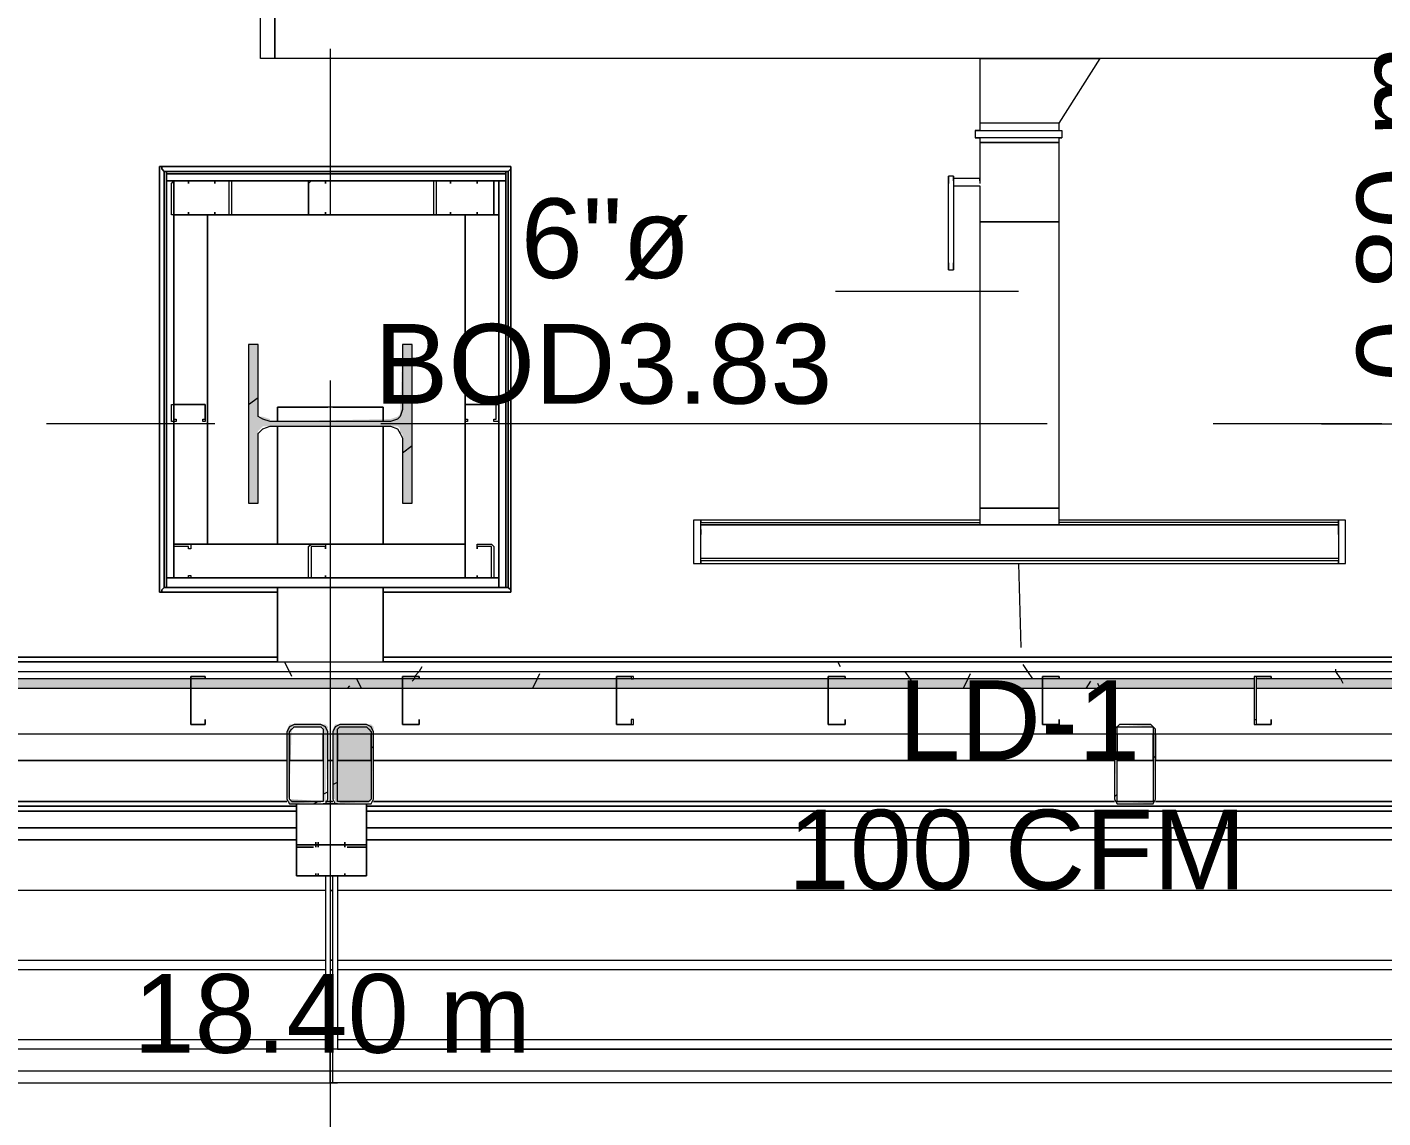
# Model space of a CAD drawing. Header units: metres. Extents: x -2 to 237, y -8 to 52.
# Drawn here: x 21.084 to 23.666, y 7.88 to 9.958 of the extents above; entities that cross this region are included whole.
import ezdxf

# ---------------------------------------------------------------- set-up
doc = ezdxf.new("R2010")
doc.units = ezdxf.units.M
doc.layers.add('HVAC - Ductos', color=5, linetype='Continuous', lineweight=0)
doc.layers.add('PDF_Text', color=7, linetype='Continuous', lineweight=0)
doc.layers.add('PDF_Geometry', color=7, linetype='Continuous', lineweight=0, true_color=0xaaaaaa)
doc.layers.add('PDF_Solid Fills', color=7, linetype='Continuous', lineweight=0, true_color=0xffffff)
doc.styles.add('PDF Helvetica', font='')
doc.styles.get('PDF Helvetica').set_extended_font_data('Helvetica')

msp = doc.modelspace()

# ---------------------------------------------------------------- hatches: boundary and pattern name
at = {"layer": 'PDF_Solid Fills', "lineweight": 0, "transparency": 33554559}
for points in [[(21.5238, 9.051), (21.5238, 9.1884), (21.533, 9.1975), (21.7896, 9.1975), (21.7942, 9.1929), (21.7942, 9.1838), (21.7987, 9.1838), (21.7987, 9.051), (21.817, 9.051), (21.817, 9.3534), (21.7987, 9.3534), (21.7942, 9.2205), (21.7896, 9.2159), (21.7758, 9.2113), (21.5467, 9.2067), (21.5467, 9.2113), (21.533, 9.2159), (21.5238, 9.2159), (21.5238, 9.3534), (21.5055, 9.3534), (21.5055, 9.051)], [(21.5788, 8.4874), (21.5834, 8.492), (21.588, 8.6249), (21.6475, 8.6249), (21.6475, 8.4828), (21.588, 8.4874), (21.5834, 8.4874), (21.5834, 8.4783), (21.584, 8.4783), (21.6521, 8.4828), (21.6567, 8.6249), (21.6521, 8.6295), (21.5834, 8.6295), (21.5788, 8.6203)], [(21.6704, 8.4874), (21.6704, 8.4783), (21.671, 8.4783), (21.7392, 8.4828), (21.7437, 8.6243), (21.7437, 8.6249), (21.7392, 8.6295), (21.6704, 8.6295), (21.6659, 8.6203), (21.6659, 8.4874)]]:
    msp.add_hatch(color=256, dxfattribs=at).paths.add_polyline_path(points)
h = msp.add_hatch(color=256, dxfattribs=at)
h.paths.add_polyline_path([(12.8691, 8.6982), (12.8691, 8.7165), (12.4614, 8.7165), (12.4614, 8.6982)])
h.paths.add_polyline_path([(58.328, 8.6982), (60.1333, 8.6982), (60.1333, 8.7165), (58.328, 8.7165)])
h.paths.add_polyline_path([(58.3235, 8.6982), (58.3235, 8.7165), (57.5171, 8.7165), (57.5171, 8.6982)])
h.paths.add_polyline_path([(57.5125, 8.6982), (57.5125, 8.7165), (55.4875, 8.7165), (55.4875, 8.6982)])
h.paths.add_polyline_path([(55.4829, 8.6982), (55.4829, 8.7165), (53.4578, 8.7165), (53.4578, 8.6982)])
h.paths.add_polyline_path([(53.4532, 8.6982), (53.4532, 8.7165), (52.6469, 8.7165), (52.6469, 8.6982)])
h.paths.add_polyline_path([(52.6423, 8.6982), (52.6423, 8.7165), (50.6171, 8.7165), (50.6171, 8.6982)])
h.paths.add_polyline_path([(50.6126, 8.6982), (50.6126, 8.7165), (48.5875, 8.7165), (48.5875, 8.6982)])
h.paths.add_polyline_path([(48.583, 8.6982), (48.583, 8.7165), (47.7766, 8.7165), (47.7766, 8.6982)])
h.paths.add_polyline_path([(47.772, 8.6982), (47.772, 8.7165), (45.7469, 8.7165), (45.7469, 8.6982)])
h.paths.add_polyline_path([(45.7423, 8.6982), (45.7423, 8.7165), (42.9063, 8.7165), (42.9063, 8.6982)])
h.paths.add_polyline_path([(42.9017, 8.6982), (42.9017, 8.7165), (40.8767, 8.7165), (40.8767, 8.6982)])
h.paths.add_polyline_path([(40.8721, 8.6982), (40.8721, 8.7165), (38.0361, 8.7165), (38.0361, 8.6982)])
h.paths.add_polyline_path([(38.0315, 8.6982), (38.0315, 8.7165), (36.0064, 8.7165), (36.0064, 8.6982)])
h.paths.add_polyline_path([(36.0018, 8.6982), (36.0018, 8.7165), (35.1954, 8.7165), (35.1954, 8.6982)])
h.paths.add_polyline_path([(35.1908, 8.6982), (35.1908, 8.7165), (33.1658, 8.7165), (33.1658, 8.6982)])
h.paths.add_polyline_path([(33.1612, 8.6982), (33.1612, 8.7165), (31.1361, 8.7165), (31.1361, 8.6982)])
h.paths.add_polyline_path([(31.1315, 8.6982), (31.1315, 8.7165), (30.3252, 8.7165), (30.3252, 8.6982)])
h.paths.add_polyline_path([(30.3206, 8.6982), (30.3206, 8.7165), (28.2955, 8.7165), (28.2955, 8.6982)])
h.paths.add_polyline_path([(28.2909, 8.6982), (28.2909, 8.7165), (26.2659, 8.7165), (26.2659, 8.6982)])
h.paths.add_polyline_path([(26.2613, 8.6982), (26.2613, 8.7165), (25.4549, 8.7165), (25.4549, 8.6982)])
h.paths.add_polyline_path([(25.4503, 8.6982), (25.4503, 8.7165), (23.4252, 8.7165), (23.4252, 8.6982)])
h.paths.add_polyline_path([(23.4206, 8.6982), (23.4206, 8.7165), (20.5846, 8.7165), (20.5846, 8.6982)])
h.paths.add_polyline_path([(20.58, 8.6982), (20.58, 8.7165), (18.555, 8.7165), (18.555, 8.6982)])
h.paths.add_polyline_path([(18.5504, 8.6982), (18.5504, 8.7165), (15.7143, 8.7165), (15.7143, 8.6982)])
h.paths.add_polyline_path([(15.7097, 8.6982), (15.7097, 8.7165), (13.6846, 8.7165), (13.6846, 8.6982)])
h.paths.add_polyline_path([(13.6801, 8.6982), (13.6801, 8.7165), (12.8737, 8.7165), (12.8737, 8.6982)])
h = msp.add_hatch(color=256, dxfattribs=at)
h.paths.add_polyline_path([(23.2282, 8.4783), (23.2282, 8.4828), (23.1595, 8.4828), (23.2276, 8.4783)])
h.paths.add_polyline_path([(23.2328, 8.6203), (23.2282, 8.6203), (23.2282, 8.4828), (23.2328, 8.6189)])
h.paths.add_polyline_path([(23.2236, 8.6249), (23.2236, 8.6295), (23.1641, 8.6295)])
h.paths.add_polyline_path([(23.1595, 8.6203), (23.1549, 8.6203), (23.1549, 8.4874)])

# ---------------------------------------------------------------- linework, layer by layer
at = {"layer": 'HVAC - Ductos', "lineweight": 0}
for points in [[(21.5284, 9.8986), (21.5284, 10.1047), (21.5559, 10.1047), (21.5559, 9.8986)], [(24.5615, 9.8986), (21.5559, 9.8986), (21.5559, 10.1047), (24.5615, 10.1047)], [(22.8983, 9.6695), (22.8983, 9.6649)], [(22.8983, 9.0097), (22.9029, 9.0097), (22.9075, 9.0097), (22.9212, 9.0097), (22.935, 9.0097), (22.9533, 9.0097), (22.9716, 9.0097), (22.9945, 9.0097), (23.0083, 9.0097), (23.0266, 9.0097), (23.0358, 9.0097), (23.0449, 9.0097), (23.0495, 9.0097), (23.0495, 9.0418), (23.0449, 9.0418), (23.0358, 9.0418), (23.0266, 9.0418), (23.0083, 9.0418), (22.9945, 9.0418), (22.9716, 9.0418), (22.9533, 9.0418), (22.935, 9.0418), (22.9212, 9.0418), (22.9075, 9.0418), (22.9029, 9.0418), (22.8983, 9.0418), (22.9075, 9.0418), (22.9212, 9.0418), (22.935, 9.0418), (22.9533, 9.0418), (22.9716, 9.0418), (22.9945, 9.0418), (23.0129, 9.0418), (23.0266, 9.0418), (23.0403, 9.0418), (23.0449, 9.0418), (23.0495, 9.0418), (23.0495, 9.587), (23.0449, 9.587), (23.0403, 9.587), (23.0266, 9.587), (23.0129, 9.587), (22.9945, 9.587), (22.9716, 9.587), (22.9533, 9.587), (22.935, 9.587), (22.9212, 9.587), (22.9075, 9.587), (22.8983, 9.587), (22.8983, 9.0418)], [(22.3531, 8.9364), (22.3669, 8.9364), (22.3669, 9.0189), (22.3531, 9.0189)], [(23.5947, 8.9364), (23.5947, 9.0189), (23.581, 9.0189), (23.581, 8.9364)], [(22.3669, 9.0097), (23.581, 9.0097), (22.3669, 9.0097), (23.581, 9.0097), (23.581, 8.9456), (22.3669, 8.9456)], [(22.3669, 9.0006), (22.3669, 8.996), (22.3669, 8.9914), (22.3669, 8.996)], [(23.581, 8.9914), (23.581, 8.996), (23.581, 9.0006), (23.581, 8.996)]]:
    msp.add_lwpolyline(points, close=True, dxfattribs=at)
for points in [[(23.0495, 9.7749), (23.1274, 9.8986), (23.1183, 9.8986), (23.1045, 9.8986), (23.077, 9.8986), (23.0495, 9.8986), (22.9716, 9.8986), (22.9441, 9.8986), (22.9212, 9.8986), (22.9029, 9.8986), (22.8983, 9.8986), (22.8983, 9.7749)], [(22.8983, 9.8986), (22.9029, 9.8986), (22.9212, 9.8986), (22.9441, 9.8986), (22.9716, 9.8986), (23.0495, 9.8986), (23.077, 9.8986), (23.1045, 9.8986), (23.1183, 9.8986), (23.1274, 9.8986)], [(23.0403, 9.7611), (23.0449, 9.7611), (23.0495, 9.7611), (23.0495, 9.7749), (23.0449, 9.7749), (23.0403, 9.7749), (23.0266, 9.7749), (23.0129, 9.7749), (22.9945, 9.7749), (22.9716, 9.7749), (22.9533, 9.7749), (22.935, 9.7749), (22.9212, 9.7749), (22.9075, 9.7749), (22.8983, 9.7749), (22.8983, 9.7611), (22.8937, 9.7611), (22.8892, 9.7611), (22.8937, 9.7611), (22.9029, 9.7611), (22.9167, 9.7611), (22.9304, 9.7611), (22.9533, 9.7611), (22.9716, 9.7611), (22.9945, 9.7611), (23.0129, 9.7611), (23.0312, 9.7611), (23.0449, 9.7611), (23.0541, 9.7611)], [(23.0495, 9.7611), (23.0541, 9.7611), (23.0541, 9.7473), (23.0449, 9.7473), (23.0312, 9.7473), (23.0129, 9.7473), (22.9945, 9.7473), (22.9716, 9.7473), (22.9533, 9.7473), (22.9304, 9.7473), (22.9167, 9.7473), (22.9029, 9.7473), (22.8937, 9.7473), (22.8892, 9.7473), (22.8937, 9.7473), (22.8983, 9.7473), (22.8983, 9.7382), (22.9075, 9.7382), (22.9212, 9.7382), (22.935, 9.7382), (22.9533, 9.7382), (22.9716, 9.7382), (22.9945, 9.7382), (23.0129, 9.7382), (23.0266, 9.7382), (23.0403, 9.7382), (23.0449, 9.7382), (23.0495, 9.7382), (23.0495, 9.7473), (23.0449, 9.7473), (23.0403, 9.7473), (23.0266, 9.7473), (23.0129, 9.7473), (22.9945, 9.7473), (22.9716, 9.7473), (22.9533, 9.7473), (22.935, 9.7473), (22.9212, 9.7473), (22.9075, 9.7473), (22.9029, 9.7473)], [(22.8892, 9.7611), (22.8892, 9.7473)], [(22.8983, 9.7611), (22.8983, 9.7611)], [(22.9029, 9.7611), (22.9075, 9.7611)], [(22.9167, 9.7611), (22.9212, 9.7611)], [(22.9304, 9.7611), (22.935, 9.7611), (22.9533, 9.7611), (22.9716, 9.7611), (22.9945, 9.7611), (23.0129, 9.7611)], [(22.9487, 9.7749), (22.9441, 9.7749), (22.9396, 9.7749)], [(23.0037, 9.7749), (22.9991, 9.7749)], [(23.0175, 9.7611), (23.0266, 9.7611), (23.0312, 9.7611)], [(22.8479, 9.6557), (22.8983, 9.6557), (22.8983, 9.587), (22.9075, 9.587), (22.9212, 9.587), (22.935, 9.587), (22.9533, 9.587), (22.9716, 9.587), (22.9945, 9.587), (23.0129, 9.587), (23.0266, 9.587), (23.0403, 9.587), (23.0449, 9.587), (23.0495, 9.587), (23.0495, 9.7382), (23.0449, 9.7382), (23.0403, 9.7382), (23.0266, 9.7382), (23.0129, 9.7382), (22.9945, 9.7382), (22.9716, 9.7382), (22.9533, 9.7382), (22.935, 9.7382), (22.9212, 9.7382), (22.9075, 9.7382), (22.8983, 9.7382), (22.8983, 9.6695), (22.8479, 9.6695), (22.8479, 9.6649), (22.8479, 9.6603)], [(22.8983, 9.7473), (22.8983, 9.7473)], [(23.0495, 9.7473), (23.0541, 9.7473)], [(22.8388, 9.6741), (22.8388, 9.6741)], [(22.8479, 9.6741), (22.8388, 9.6741)], [(22.8388, 9.5091), (22.8388, 9.5045), (22.8388, 9.5), (22.8388, 9.4954), (22.8388, 9.5), (22.8388, 9.5045), (22.8388, 9.5091), (22.8388, 9.6603), (22.8388, 9.6649), (22.8388, 9.6695), (22.8388, 9.6741), (22.8388, 9.6695), (22.8388, 9.6649), (22.8388, 9.6603)], [(22.8479, 9.6741), (22.8479, 9.6741)], [(22.8479, 9.6649), (22.8479, 9.6695), (22.8479, 9.6741), (22.8479, 9.6695), (22.8479, 9.6649), (22.8479, 9.6603), (22.8479, 9.5091), (22.8479, 9.5045), (22.8479, 9.5), (22.8479, 9.4954), (22.8479, 9.5), (22.8479, 9.5045), (22.8479, 9.5091)], [(22.8479, 9.6695), (22.8479, 9.6695)], [(22.8983, 9.6649), (22.8983, 9.6695), (22.8983, 9.6649), (22.8983, 9.6603)], [(22.8983, 9.6557), (22.8983, 9.6557)], [(22.8983, 9.6557), (22.8983, 9.6557)], [(22.8388, 9.4954), (22.8388, 9.4954)], [(22.8388, 9.4954), (22.8479, 9.4954)], [(22.8479, 9.4954), (22.8479, 9.4954)], [(22.9716, 9.4542), (22.6234, 9.4542)], [(23.5489, 9.2021), (23.7872, 9.2021), (24.0254, 9.2021)], [(23.0449, 9.0418), (23.0495, 9.0418)], [(22.3669, 8.996), (22.3669, 9.0189), (22.3669, 9.0143), (22.8983, 9.0143)], [(22.8983, 9.0189), (22.3669, 9.0189)], [(23.581, 8.996), (23.581, 9.0189), (23.581, 9.0143), (23.0495, 9.0143)], [(23.581, 9.0189), (23.0495, 9.0189)], [(23.581, 8.9639), (23.581, 8.9593), (23.581, 8.9547), (23.581, 8.9364), (23.581, 8.941), (22.3669, 8.941), (22.3669, 8.9364), (22.3669, 8.9547), (22.3669, 8.9593), (22.3669, 8.9639)], [(22.3669, 8.9502), (22.3669, 8.9547), (22.3669, 8.9593)], [(23.581, 8.9593), (23.581, 8.9547), (23.581, 8.9502)], [(22.3669, 8.9364), (23.581, 8.9364)], [(22.9716, 8.9364), (22.9762, 8.776)]]:
    msp.add_lwpolyline(points, dxfattribs=at)
at = {"layer": 'HVAC - Ductos', "color": 252, "lineweight": 0, "true_color": 0x939598}
msp.add_lwpolyline([(7.6277, 7.9697), (12.466, 7.9697), (30.8566, 7.9697), (40.0566, 7.9697), (49.2518, 7.9697), (58.6855, 7.9697)], dxfattribs=at)
at = {"layer": 'PDF_Geometry', "lineweight": 0}
for points in [[(21.6613, 9.9169), (21.6613, 9.6007)], [(21.3451, 8.8906), (21.3451, 9.6832), (21.3451, 8.8906)], [(21.3451, 8.8906), (21.3451, 9.6832), (21.3451, 8.8906)], [(21.9957, 9.6832), (21.9957, 9.6832)], [(21.9957, 9.6832), (21.9957, 9.6832)], [(21.3497, 9.6787), (21.3497, 8.8906), (21.3497, 9.6787)], [(21.391, 9.6603), (21.391, 9.6603)], [(21.4413, 9.6603), (21.4413, 9.6603)], [(21.6521, 9.6603), (21.6521, 9.6603)], [(21.8904, 9.6603), (21.8904, 9.6603)], [(21.9408, 9.6603), (21.9408, 9.6603)], [(21.9957, 9.6787), (21.9957, 9.6787)], [(21.9957, 8.8906), (21.9957, 9.6787), (21.9957, 8.8906)], [(21.391, 9.6053), (21.391, 9.6053)], [(21.4413, 9.6053), (21.4413, 9.6053)], [(21.6521, 9.6053), (21.6521, 9.6053)], [(21.8904, 9.6053), (21.8904, 9.6053)], [(21.9408, 9.6053), (21.9408, 9.6053)], [(21.3635, 9.6007), (21.3635, 9.6007)], [(21.4689, 9.6007), (21.4689, 9.6007)], [(21.8629, 9.6007), (21.8629, 9.6007)], [(21.6613, 9.2846), (21.6613, 8.2538)], [(21.5055, 9.2388), (21.5238, 9.2526)], [(21.3635, 9.2388), (21.3635, 9.2388)], [(21.4231, 9.2388), (21.4231, 9.2388)], [(21.4231, 9.2388), (21.4231, 9.2388)], [(21.6842, 9.2342), (21.6796, 9.2342), (21.675, 9.2342), (21.6704, 9.2342), (21.6659, 9.2342), (21.6704, 9.2342), (21.675, 9.2342), (21.6796, 9.2342), (21.6842, 9.2342), (21.762, 9.2342), (21.5605, 9.2342), (21.6384, 9.2342), (21.643, 9.2342), (21.6475, 9.2342), (21.6521, 9.2342), (21.6567, 9.2342), (21.6521, 9.2342), (21.6475, 9.2342), (21.643, 9.2342), (21.6384, 9.2342)], [(21.762, 9.2067), (21.762, 9.2342), (21.762, 9.2067)], [(21.9179, 9.2388), (21.9179, 9.2388)], [(21.9179, 9.2388), (21.9179, 9.2388)], [(21.9774, 9.2388), (21.9774, 9.2388)], [(21.4413, 9.2021), (21.1206, 9.2021)], [(23.0266, 9.2021), (21.7575, 9.2021)], [(23.6635, 9.2021), (23.3428, 9.2021)], [(21.7987, 9.1471), (21.8171, 9.1609)], [(21.3635, 8.9685), (21.3635, 8.9685)], [(21.6246, 8.9685), (21.6246, 8.9685)], [(21.6521, 8.9639), (21.6521, 8.9639)], [(21.9408, 8.9639), (21.9408, 8.9639)], [(21.9683, 8.9685), (21.9683, 8.9685)], [(21.3635, 8.9089), (21.3635, 8.9089)], [(21.3635, 8.9089), (21.3635, 8.9089)], [(21.6246, 8.9089), (21.6246, 8.9089)], [(21.6521, 8.9135), (21.6521, 8.9135)], [(21.9408, 8.9135), (21.9408, 8.9135)], [(21.9683, 8.9089), (21.9683, 8.9089)], [(21.5605, 8.8906), (21.3451, 8.8906), (21.5605, 8.8906)], [(21.5605, 8.8906), (21.3451, 8.8906), (21.5605, 8.8906)], [(21.3497, 8.8906), (21.3497, 8.8906)], [(21.3497, 8.8906), (21.9957, 8.8906), (21.3497, 8.8906)], [(21.9957, 8.8906), (21.9957, 8.8906)], [(21.9957, 8.8906), (21.9957, 8.8906)], [(21.9957, 8.8906), (21.9957, 8.8906)], [(22.0049, 8.8814), (22.0049, 8.8814)], [(22.0049, 8.8814), (22.0049, 8.8814)], [(60.1333, 8.6111), (12.4614, 8.6111), (12.4614, 8.7485), (60.1333, 8.7485)], [(12.4614, 8.7302), (60.1333, 8.7302)], [(12.5668, 8.7485), (21.5605, 8.7485)], [(21.5605, 8.7485), (12.5668, 8.7485)], [(12.5668, 8.7485), (21.5605, 8.7485)], [(21.5605, 8.7485), (12.5668, 8.7485)], [(12.5668, 8.7485), (21.5605, 8.7485)], [(21.5605, 8.7485), (12.5668, 8.7485)], [(12.5668, 8.7485), (21.5605, 8.7485)], [(21.5605, 8.7485), (12.5668, 8.7485)], [(12.5668, 8.7485), (21.5605, 8.7485)], [(21.5605, 8.7485), (12.5668, 8.7485)], [(21.762, 8.7485), (30.7558, 8.7485)], [(30.7558, 8.7485), (21.762, 8.7485)], [(21.762, 8.7485), (30.7558, 8.7485)], [(30.7558, 8.7485), (21.762, 8.7485)], [(21.762, 8.7485), (30.7558, 8.7485)], [(30.7558, 8.7485), (21.762, 8.7485)], [(21.762, 8.7485), (30.7558, 8.7485)], [(30.7558, 8.7485), (21.762, 8.7485)], [(21.762, 8.7485), (30.7558, 8.7485)], [(30.7558, 8.7485), (21.762, 8.7485)], [(23.4206, 8.7165), (23.0175, 8.7165), (22.6097, 8.7165), (22.2065, 8.7165), (21.7987, 8.7165), (21.3955, 8.7165), (20.9878, 8.7165), (20.5846, 8.7165)], [(25.4503, 8.7165), (25.0471, 8.7165), (24.6393, 8.7165), (24.2361, 8.7165), (23.8284, 8.7165), (23.4252, 8.7165)], [(23.4206, 8.6982), (23.0175, 8.6982), (22.6097, 8.6982), (22.2065, 8.6982), (21.7987, 8.6982), (21.3955, 8.6982), (20.9878, 8.6982), (20.5846, 8.6982)], [(25.4503, 8.6982), (25.0471, 8.6982), (24.6393, 8.6982), (24.2361, 8.6982), (23.8284, 8.6982), (23.4252, 8.6982)], [(21.5788, 8.6111), (21.5788, 8.5607)], [(21.5834, 8.6111), (21.5834, 8.5607)], [(21.6475, 8.5607), (21.6475, 8.6111)], [(21.6567, 8.5607), (21.6567, 8.6111)], [(21.6659, 8.6111), (21.6659, 8.5607)], [(21.675, 8.6111), (21.675, 8.5607)], [(21.7392, 8.5607), (21.7392, 8.6111)], [(21.7438, 8.5607), (21.7438, 8.6111)], [(23.1549, 8.5607), (23.1549, 8.6111)], [(23.1595, 8.6111), (23.1595, 8.5607)], [(23.2282, 8.5607), (23.2282, 8.6111)], [(23.2328, 8.6111), (23.2328, 8.5607)], [(21.7392, 8.5837), (21.7438, 8.5882)], [(23.2282, 8.5653), (23.2328, 8.5699)], [(21.6475, 8.4966), (21.6567, 8.5012)], [(21.6659, 8.5149), (21.675, 8.5195)], [(23.1549, 8.492), (23.1595, 8.4966)], [(21.6292, 8.4782), (21.6384, 8.4828)], [(21.6338, 8.3408), (21.6338, 8.3454), (21.6338, 8.3408), (21.6292, 8.3408), (21.6338, 8.3408), (21.6888, 8.3408), (21.6934, 8.3408), (21.698, 8.3408), (21.6934, 8.3408), (21.6888, 8.3408), (21.73, 8.3408), (21.73, 8.3454), (21.73, 8.3958), (21.73, 8.4004), (21.73, 8.405), (21.73, 8.4736), (21.73, 8.4782), (21.73, 8.4736), (21.73, 8.405), (21.73, 8.4004), (21.73, 8.3958), (21.73, 8.3454), (21.73, 8.3408), (21.6888, 8.3408), (21.6934, 8.3408)], [(21.6475, 8.4782), (21.675, 8.4782), (21.6475, 8.4782)], [(21.6475, 8.4782), (21.675, 8.4782), (21.6475, 8.4782)], [(21.5971, 8.3958), (21.5971, 8.3958)], [(21.5971, 8.3958), (21.5971, 8.3958)], [(21.6384, 8.405), (21.6384, 8.4004), (21.6384, 8.3958)], [(21.6888, 8.3958), (21.6888, 8.4004), (21.6888, 8.405)], [(21.6888, 8.3958), (21.6888, 8.4004), (21.6888, 8.405)], [(21.6888, 8.3958), (21.6888, 8.4004), (21.6888, 8.405)], [(21.73, 8.3958), (21.73, 8.3958)], [(21.73, 8.3958), (21.73, 8.3958)], [(23.1549, 8.4095), (23.2328, 8.4095)], [(21.6659, 8.3408), (21.675, 8.3408), (21.6888, 8.3408), (21.6796, 8.3408), (21.6888, 8.3408), (21.6384, 8.3408), (21.5971, 8.3408), (21.6384, 8.3408), (21.6521, 8.3408), (21.6475, 8.3408), (21.6521, 8.3408), (21.6521, 8.0109), (18.6099, 8.0109), (18.6099, 8.3408), (18.6236, 8.3408), (18.6145, 8.3408), (18.6236, 8.3408), (18.5732, 8.3408), (18.5778, 8.3408), (18.5732, 8.3408), (18.587, 8.3408)], [(18.6008, 8.0109), (18.5962, 8.0109), (18.5962, 7.9926), (18.5962, 7.9789), (18.5962, 7.9651), (18.5962, 7.9559), (18.5962, 7.9468), (21.6659, 7.9468), (21.6659, 7.9559), (21.6659, 7.9651), (21.6659, 7.9789), (21.6659, 7.9926), (21.6659, 8.0109), (21.6659, 8.3408), (21.6613, 8.3408), (21.6475, 8.3408), (21.6613, 8.3408), (21.6659, 8.3408), (21.675, 8.3408)], [(21.6521, 8.3408), (21.6384, 8.3408), (21.6384, 8.3454), (21.6384, 8.3408), (21.6292, 8.3408), (21.6384, 8.3408), (21.6888, 8.3408), (21.6934, 8.3408), (21.698, 8.3408)], [(21.6384, 8.3408), (21.6888, 8.3408), (21.6796, 8.3408), (21.6888, 8.3408), (21.675, 8.3408), (21.675, 8.0109), (24.7172, 8.0109), (24.7172, 8.3408), (24.7264, 8.3408), (24.731, 8.3408), (24.731, 8.0109), (24.731, 7.9926), (24.731, 7.9789), (24.731, 7.9651), (24.731, 7.9559), (24.731, 7.9468), (21.6613, 7.9468), (21.6613, 7.9559), (21.6613, 7.9651), (21.6613, 7.9789), (21.6613, 7.9926), (21.6613, 8.0109), (21.6659, 8.0109)], [(21.643, 8.3408), (21.6384, 8.3408), (21.643, 8.3408)], [(21.6613, 8.3408), (21.6613, 8.0109)], [(21.6521, 8.3133), (18.6099, 8.3133)], [(24.7172, 8.3133), (21.675, 8.3133)], [(18.6099, 8.1804), (21.6521, 8.1804)], [(21.6521, 8.1621), (18.6099, 8.1621)], [(21.675, 8.1804), (24.7172, 8.1804)], [(24.7172, 8.1621), (21.675, 8.1621)], [(30.8612, 8.0109), (27.7915, 8.0109), (27.7961, 8.0109), (24.7264, 8.0109), (24.731, 8.0109), (21.6613, 8.0109), (21.6659, 8.0109), (18.5962, 8.0109)]]:
    msp.add_lwpolyline(points, dxfattribs=at)
for points in [[(21.336, 8.8814), (21.336, 9.6924), (22.0049, 9.6924), (22.0049, 8.8814), (21.762, 8.8814), (22.0049, 8.8814), (21.762, 8.8814), (22.0049, 8.8814), (22.0049, 9.6924), (21.336, 9.6924), (21.336, 8.8814), (21.336, 9.6924), (21.336, 8.8814), (21.3406, 8.8814), (21.3406, 8.886), (21.3451, 8.8906), (21.5605, 8.8906), (21.3451, 8.8906), (21.3451, 9.6832), (21.9957, 9.6832), (21.3451, 9.6832), (21.3406, 9.6878), (21.3406, 9.6924), (21.336, 9.6924), (21.3406, 9.6924), (21.3406, 9.6878), (21.3451, 9.6832), (22.0003, 9.6832), (22.0003, 8.8906), (22.0049, 8.886), (22.0003, 8.8906), (22.0003, 9.6832), (22.0049, 9.6878), (22.0049, 9.6924), (22.0049, 8.8814), (22.0049, 9.6924), (22.0049, 9.6878), (22.0003, 9.6832), (21.3451, 9.6832), (21.9957, 9.6832), (21.3451, 9.6832), (21.3406, 9.6878), (21.3406, 9.6924), (21.336, 9.6924), (22.0049, 9.6924), (22.0049, 9.6878), (22.0003, 9.6832), (21.9957, 9.6832), (21.3497, 9.6832), (21.3497, 8.8906), (21.3497, 8.9731), (21.3497, 9.6007), (21.3497, 9.6832), (21.3497, 8.8906), (21.9179, 8.8906), (21.9957, 8.8906), (21.762, 8.8906), (22.0003, 8.8906), (21.762, 8.8906), (21.9957, 8.8906), (21.762, 8.8906), (21.9957, 8.8906), (21.9957, 9.6007), (21.9957, 9.6832), (21.3497, 9.6832), (21.9957, 9.6832), (22.0003, 9.6832), (22.0049, 9.6878), (22.0049, 9.6924), (21.336, 9.6924), (21.3406, 9.6924), (21.3406, 9.6878), (21.3451, 9.6832), (21.3451, 8.8906), (21.3406, 8.886), (21.3451, 8.8906), (21.5605, 8.8906), (21.3451, 8.8906), (21.3406, 8.886), (21.3406, 8.8814), (21.336, 8.8814), (21.5605, 8.8814), (21.336, 8.8814), (21.5605, 8.8814)], [(21.9957, 9.6787), (21.9957, 9.6832), (21.3497, 9.6832), (21.3497, 9.6787)], [(21.9957, 8.8906), (21.762, 8.8906), (21.9957, 8.8906), (21.9957, 9.6832)], [(21.982, 8.8906), (21.9957, 8.8906), (21.9957, 9.6832), (21.9957, 8.8906), (22.0003, 8.8906), (22.0049, 8.886), (22.0049, 8.8814), (22.0049, 8.886), (22.0003, 8.8906), (21.9957, 8.8906), (21.9957, 9.6832), (21.9957, 8.8906), (21.9957, 9.6649), (21.982, 9.6649)], [(21.9957, 9.6649), (21.9957, 9.6787), (21.3497, 9.6787), (21.3497, 9.6649)], [(21.3635, 9.6649), (21.3497, 9.6649), (21.3497, 8.9089), (21.3635, 8.9089)], [(21.3635, 9.6649), (21.3635, 9.6603), (21.3635, 9.6007), (21.391, 9.6007), (21.391, 9.6053), (21.391, 9.6007), (21.3635, 9.6007), (21.3589, 9.6007), (21.3589, 9.6603), (21.3635, 9.6649), (21.391, 9.6649)], [(21.982, 9.6007), (21.9179, 9.6007), (21.9179, 8.9731), (21.9179, 9.6007), (21.982, 9.6007), (21.982, 9.6649), (21.3635, 9.6649), (21.3635, 9.6007), (21.4277, 9.6007), (21.9179, 9.6007), (21.4277, 9.6007), (21.4277, 8.9731), (21.3635, 8.9731), (21.4277, 8.9731), (21.4277, 9.6007), (21.3635, 9.6007), (21.3635, 8.9731), (21.3635, 8.9089), (21.9179, 8.9089), (21.982, 8.9089)], [(21.391, 9.6603), (21.391, 9.6649)], [(21.4413, 9.6603), (21.4413, 9.6649)], [(21.4689, 9.6649), (21.4735, 9.6649), (21.4735, 9.6603), (21.4735, 9.6007), (21.4689, 9.6007), (21.4413, 9.6007), (21.4413, 9.6053), (21.4413, 9.6007), (21.4689, 9.6007), (21.4689, 9.6603), (21.4689, 9.6649), (21.4413, 9.6649)], [(21.6246, 9.6649), (21.62, 9.6603), (21.62, 9.6007), (21.6246, 9.6007), (21.6521, 9.6007), (21.6521, 9.6053), (21.6521, 9.6007), (21.6246, 9.6007), (21.62, 9.6007), (21.62, 9.6603), (21.62, 9.6649), (21.6246, 9.6649), (21.6521, 9.6649)], [(21.6521, 9.6603), (21.6521, 9.6649)], [(21.8629, 9.6649), (21.8629, 9.6603), (21.8629, 9.6007), (21.8904, 9.6007), (21.8904, 9.6053), (21.8904, 9.6007), (21.8629, 9.6007), (21.8583, 9.6007), (21.8583, 9.6603), (21.8583, 9.6649), (21.8629, 9.6649), (21.8904, 9.6649)], [(21.8904, 9.6603), (21.8904, 9.6649)], [(21.9408, 9.6603), (21.9408, 9.6649)], [(21.9683, 9.6649), (21.9729, 9.6649), (21.9729, 9.6603), (21.9729, 9.6007), (21.9683, 9.6007), (21.9408, 9.6007), (21.9408, 9.6053), (21.9408, 9.6007), (21.9683, 9.6007), (21.9729, 9.6007), (21.9729, 9.6603), (21.9729, 9.6649), (21.9683, 9.6649), (21.9408, 9.6649)], [(21.8171, 9.0509), (21.8171, 9.3534), (21.7987, 9.3534), (21.7987, 9.2296), (21.7942, 9.2159), (21.7896, 9.2113), (21.7758, 9.2067), (21.5467, 9.2067), (21.533, 9.2113), (21.5238, 9.2159), (21.5238, 9.2296), (21.5238, 9.3534), (21.5055, 9.3534), (21.5055, 9.0509), (21.5238, 9.0509), (21.5238, 9.1747), (21.5238, 9.1838), (21.533, 9.1929), (21.5467, 9.1975), (21.7758, 9.1975), (21.7896, 9.1929), (21.7942, 9.1838), (21.7987, 9.1747), (21.7987, 9.0509)], [(21.4185, 9.2067), (21.4185, 9.2113), (21.4231, 9.2113), (21.4231, 9.2388), (21.3635, 9.2388), (21.3635, 9.2113), (21.3681, 9.2113), (21.3681, 9.2067), (21.3589, 9.2067), (21.3589, 9.2388), (21.3635, 9.2388), (21.4231, 9.2388), (21.4231, 9.2067)], [(21.5605, 9.2067), (21.5605, 9.2342)], [(21.9729, 9.2067), (21.9729, 9.2113), (21.9774, 9.2113), (21.9774, 9.2388), (21.9179, 9.2388), (21.9179, 9.2113), (21.9224, 9.2113), (21.9224, 9.2067), (21.9179, 9.2067), (21.9179, 9.2388), (21.9774, 9.2388), (21.982, 9.2388), (21.982, 9.2067)], [(21.5605, 8.9731), (21.5605, 9.1975)], [(21.762, 8.9731), (21.762, 9.1975)], [(21.3955, 8.9639), (21.391, 8.9639), (21.391, 8.9685), (21.3635, 8.9685), (21.3635, 8.9089), (21.391, 8.9089), (21.391, 8.9135), (21.3955, 8.9135), (21.3955, 8.9089), (21.3635, 8.9089), (21.3635, 8.9685), (21.3635, 8.9731), (21.3955, 8.9731)], [(21.9179, 8.9089), (21.9179, 8.9731), (21.4277, 8.9731), (21.9179, 8.9731)], [(21.6521, 8.9639), (21.6521, 8.9685), (21.6246, 8.9685), (21.6246, 8.9089), (21.6521, 8.9089), (21.6521, 8.9135), (21.6521, 8.9089), (21.6246, 8.9089), (21.62, 8.9089), (21.62, 8.9685), (21.6246, 8.9731), (21.6521, 8.9731)], [(21.9683, 8.9731), (21.9729, 8.9685), (21.9729, 8.9089), (21.9683, 8.9089), (21.9408, 8.9089), (21.9408, 8.9135), (21.9408, 8.9089), (21.9683, 8.9089), (21.9683, 8.9685), (21.9408, 8.9685), (21.9408, 8.9639), (21.9408, 8.9731)], [(21.3497, 8.9089), (21.3497, 8.8906), (21.982, 8.8906), (21.982, 8.9089)], [(21.336, 8.8814), (21.3406, 8.8814)], [(21.5605, 8.7485), (21.5605, 8.8906)], [(21.762, 8.7485), (21.762, 8.8906)], [(12.5668, 8.7577), (21.5605, 8.7577)], [(12.5668, 8.7577), (21.5605, 8.7577)], [(21.762, 8.7577), (30.7558, 8.7577)], [(21.762, 8.7577), (30.7558, 8.7577)], [(21.4231, 8.7211), (21.3955, 8.7211), (21.3955, 8.6295), (21.4231, 8.6295), (21.4231, 8.6386), (21.4231, 8.6295), (21.3955, 8.6295), (21.3955, 8.7211), (21.4231, 8.7211), (21.4231, 8.7165)], [(21.8308, 8.7211), (21.8033, 8.7211), (21.7987, 8.7211), (21.7987, 8.6295), (21.8033, 8.6295), (21.8308, 8.6295), (21.8308, 8.6386), (21.8308, 8.6295), (21.8033, 8.6295), (21.7987, 8.6295), (21.7987, 8.7211), (21.8033, 8.7211), (21.8308, 8.7211), (21.8308, 8.7165)], [(22.2386, 8.7211), (22.2065, 8.7211), (22.2065, 8.6295), (22.2386, 8.6295), (22.2386, 8.6386), (22.234, 8.6386), (22.234, 8.6295), (22.2065, 8.6295), (22.2065, 8.7211), (22.234, 8.7211), (22.234, 8.7165), (22.2386, 8.7165)], [(22.6418, 8.7211), (22.6143, 8.7211), (22.6097, 8.7211), (22.6097, 8.6295), (22.6143, 8.6295), (22.6418, 8.6295), (22.6418, 8.6386), (22.6418, 8.6295), (22.6143, 8.6295), (22.6097, 8.6295), (22.6097, 8.7211), (22.6143, 8.7211), (22.6418, 8.7211), (22.6418, 8.7165)], [(23.0495, 8.7211), (23.0175, 8.7211), (23.0175, 8.6295), (23.0495, 8.6295), (23.0495, 8.6386), (23.0495, 8.6295), (23.0175, 8.6295), (23.0175, 8.7211), (23.0495, 8.7211), (23.0495, 8.7165)], [(23.4527, 8.7211), (23.4252, 8.7211), (23.4206, 8.7211), (23.4206, 8.6295), (23.4252, 8.6295), (23.4527, 8.6295), (23.4527, 8.6386), (23.4527, 8.6295), (23.4252, 8.6295), (23.4252, 8.7211), (23.4527, 8.7211), (23.4527, 8.7165)], [(21.643, 8.6295), (21.5926, 8.6295), (21.5834, 8.6249), (21.5788, 8.6157), (21.5788, 8.4874), (21.5834, 8.4782), (21.5926, 8.4782), (21.643, 8.4782), (21.6521, 8.4782), (21.6567, 8.4874), (21.6567, 8.6157), (21.6521, 8.6249)], [(21.5834, 8.6157), (21.588, 8.6203), (21.5926, 8.6249), (21.643, 8.6249), (21.6475, 8.6203), (21.6475, 8.6157), (21.6475, 8.4874), (21.6475, 8.4828), (21.643, 8.4828), (21.5926, 8.4828), (21.588, 8.4828), (21.5834, 8.4874)], [(21.73, 8.6295), (21.6796, 8.6295), (21.6704, 8.6249), (21.6659, 8.6157), (21.6659, 8.4874), (21.6704, 8.4782), (21.6796, 8.4782), (21.73, 8.4782), (21.7392, 8.4782), (21.7438, 8.4874), (21.7438, 8.6157), (21.7392, 8.6249)], [(21.73, 8.6249), (21.7346, 8.6203), (21.7392, 8.6157), (21.7392, 8.4874), (21.7346, 8.4828), (21.73, 8.4828), (21.6796, 8.4828), (21.675, 8.4828), (21.675, 8.4874), (21.675, 8.6157), (21.675, 8.6203), (21.6796, 8.6249)], [(23.2328, 8.6203), (23.2282, 8.6249), (23.2236, 8.6295), (23.1641, 8.6295), (23.1595, 8.6249), (23.1549, 8.6203), (23.1549, 8.4874), (23.1595, 8.4782), (23.1641, 8.4782), (23.2236, 8.4782), (23.2282, 8.4782), (23.2328, 8.4874)], [(23.1641, 8.6249), (23.2236, 8.6249), (23.2282, 8.6249), (23.2282, 8.6203), (23.2282, 8.4874), (23.2282, 8.4828), (23.2236, 8.4828), (23.1641, 8.4828), (23.1595, 8.4828), (23.1595, 8.4874), (23.1595, 8.6203), (23.1595, 8.6249)], [(20.1677, 8.5607), (21.5788, 8.5607)], [(21.5834, 8.5607), (21.6475, 8.5607)], [(21.6659, 8.5607), (21.6613, 8.5607), (21.6567, 8.5607), (21.6613, 8.5607)], [(21.7392, 8.5607), (21.675, 8.5607)], [(23.1549, 8.5607), (21.7438, 8.5607)], [(23.2282, 8.5607), (23.1916, 8.5607), (23.1595, 8.5607), (23.1916, 8.5607)], [(24.6897, 8.5607), (23.2328, 8.5607)], [(21.5971, 8.4736), (20.1264, 8.4736)], [(21.5788, 8.4828), (20.1677, 8.4828)], [(21.643, 8.4828), (21.588, 8.4828)], [(21.5971, 8.4782), (21.5971, 8.4736), (21.5971, 8.405), (21.5971, 8.4004), (21.5971, 8.3958), (21.5971, 8.3454), (21.5971, 8.3408), (21.5971, 8.3454), (21.5971, 8.3958), (21.5971, 8.4004), (21.5971, 8.405), (21.5971, 8.4736)], [(21.6475, 8.4782), (21.675, 8.4782)], [(21.6613, 8.4828), (21.6521, 8.4828)], [(21.6659, 8.4828), (21.6613, 8.4828)], [(21.7346, 8.4828), (21.6796, 8.4828)], [(23.1916, 8.4736), (21.73, 8.4736)], [(23.1549, 8.4828), (21.7438, 8.4828)], [(23.1916, 8.4828), (23.1595, 8.4828)], [(23.2282, 8.4828), (23.1916, 8.4828)], [(24.6623, 8.4736), (23.1916, 8.4736)], [(24.6897, 8.4828), (23.2328, 8.4828)], [(21.5971, 8.4645), (20.1264, 8.4645)], [(23.1916, 8.4645), (21.73, 8.4645)], [(24.6623, 8.4645), (23.1916, 8.4645)], [(21.5971, 8.4325), (20.1264, 8.4325)], [(23.1916, 8.4325), (21.73, 8.4325)], [(24.6623, 8.4325), (23.1916, 8.4325)], [(21.5971, 8.4095), (20.1264, 8.4095), (18.6649, 8.4095), (20.1264, 8.4095)], [(21.5971, 8.4004), (21.73, 8.4004), (21.73, 8.405), (21.73, 8.4004), (21.5971, 8.4004), (21.5971, 8.405)], [(21.6292, 8.3958), (21.5971, 8.3958)], [(21.6338, 8.405), (21.6338, 8.4004), (21.6338, 8.3958), (21.6338, 8.4004)], [(21.6338, 8.3958), (21.6338, 8.4004), (21.6338, 8.405), (21.6338, 8.4004)], [(21.6384, 8.3958), (21.6384, 8.4004), (21.6384, 8.405), (21.6384, 8.4004)], [(21.6888, 8.405), (21.6888, 8.4004), (21.6888, 8.3958), (21.6888, 8.4004)], [(21.6888, 8.405), (21.6888, 8.4004), (21.6888, 8.3958), (21.6888, 8.4004)], [(21.73, 8.3958), (21.6934, 8.3958)], [(23.1916, 8.4095), (21.73, 8.4095), (23.1916, 8.4095), (24.6623, 8.4095)], [(21.643, 8.3408), (21.6384, 8.3408), (21.6338, 8.3408), (21.6384, 8.3408), (21.6338, 8.3408), (21.6384, 8.3408)], [(21.6888, 8.3454), (21.6888, 8.3408)], [(21.6888, 8.3454), (21.6888, 8.3408)], [(21.6613, 8.3133), (21.6659, 8.3133)]]:
    msp.add_lwpolyline(points, close=True, dxfattribs=at)
at = {"layer": 'PDF_Geometry', "color": 254, "lineweight": 0, "true_color": 0xeaeaea}
for points in [[(21.2214, 8.7485), (21.2214, 8.7485)], [(21.588, 8.7211), (21.5834, 8.7302), (21.5742, 8.7485)], [(21.8354, 8.7394), (21.8308, 8.7302), (21.8216, 8.7211), (21.8216, 8.7165), (21.8171, 8.7119)], [(22.6326, 8.7394), (22.628, 8.7485)], [(22.7563, 8.7302), (22.7563, 8.7302)], [(22.7746, 8.7028), (22.7654, 8.7165), (22.7563, 8.7302)], [(22.9991, 8.7165), (22.9899, 8.7302), (22.9808, 8.744)], [(23.5901, 8.7074), (23.5855, 8.7165), (23.5764, 8.7302), (23.5764, 8.7348)], [(21.698, 8.7028), (21.6934, 8.6982)], [(21.7208, 8.6982), (21.7117, 8.7165)], [(22.0599, 8.7257), (22.0553, 8.7165), (22.0461, 8.6982)], [(22.88, 8.7257), (22.8754, 8.7165), (22.8662, 8.6982)], [(23.1091, 8.7119), (23.0999, 8.6982)], [(23.1274, 8.6982), (23.1228, 8.7074)]]:
    msp.add_lwpolyline(points, dxfattribs=at)
at = {"layer": 'PDF_Geometry', "color": 254, "lineweight": 0, "true_color": 0xd2d2d2}
for points in [[(21.4047, 8.6295), (21.4047, 8.6295)], [(21.7987, 8.6432), (21.7987, 8.6477)], [(23.4206, 8.6386), (23.4252, 8.6386)]]:
    msp.add_lwpolyline(points, dxfattribs=at)
at = {"layer": 'PDF_Geometry', "color": 252, "lineweight": 0, "true_color": 0x939598}
for points in [[(21.6613, 8.2538), (21.6613, 7.7772)], [(18.6099, 8.0293), (21.6521, 8.0293)], [(21.675, 8.0293), (24.7172, 8.0293)], [(21.6521, 7.9468), (21.6613, 7.9468)], [(21.6521, 7.9468), (21.6521, 7.9468)], [(21.6613, 7.9468), (21.6613, 7.9468)], [(21.6659, 7.9468), (21.675, 7.9468)], [(21.6659, 7.9468), (21.6659, 7.9468)], [(21.675, 7.9468), (21.675, 7.9468)]]:
    msp.add_lwpolyline(points, dxfattribs=at)
for points in [[(21.6659, 8.1804), (21.6613, 8.1804)], [(21.6613, 8.1621), (21.6659, 8.1621)], [(21.6659, 8.0293), (21.6613, 8.0293)]]:
    msp.add_lwpolyline(points, close=True, dxfattribs=at)

# ---------------------------------------------------------------- texts
at = {"layer": 'PDF_Text', "lineweight": 0, "insert": (23.6922, 9.2831), "char_height": 0.15002, "attachment_point": 4, "rotation": 90, "style": 'PDF Helvetica'}
msp.add_mtext('0.80 m', dxfattribs=at)
at = {"layer": 'PDF_Text', "lineweight": 0, "char_height": 0.1519, "attachment_point": 4, "style": 'PDF Helvetica'}
for s, insert in [('6"ø', (22.0241, 9.5538)), ('BOD3.83', (21.7446, 9.3155)), ('LD-1', (22.7434, 8.6375)), ('100 CFM', (22.5327, 8.39))]:
    msp.add_mtext(s, dxfattribs=dict(at, insert=insert))
at = {"layer": 'PDF_Text', "color": 252, "lineweight": 0, "true_color": 0x939598, "insert": (21.2864, 8.0778), "char_height": 0.15002, "attachment_point": 4, "style": 'PDF Helvetica'}
msp.add_mtext('18.40 m', dxfattribs=at)

doc.saveas('drawing.dxf')
